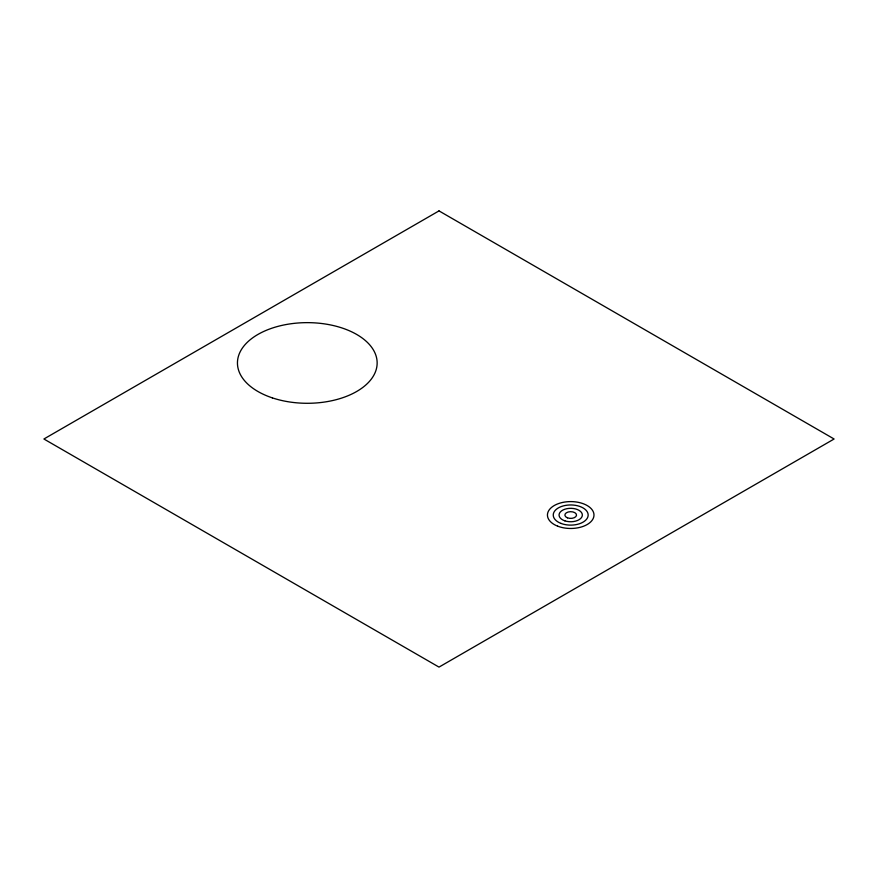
<?xml version="1.0" encoding="UTF-8"?>
<svg xmlns="http://www.w3.org/2000/svg" width="878" height="878" viewBox="0 0 878 878"><rect width="100%" height="100%" fill="white"/><g stroke="black" fill="none" stroke-linecap="round" stroke-linejoin="round"><path stroke-width="1.32" d="M439 210.896L43.9 439L439 667.104L834.1 439L439 210.896M557.651 526.163A23.278 13.444 0 0 0 593.923 516.001A23.278 13.444 0 0 0 560.526 502.951A23.278 13.444 0 0 0 557.651 526.163M560.91 523.387A17.461 10.086 0 0 0 588.117 515.759A17.461 10.086 0 0 0 563.072 505.969A17.461 10.086 0 0 0 560.91 523.387M564.883 520.852A11.644 6.717 0 0 0 582.344 515.035A11.644 6.717 0 0 0 564.883 509.218A11.644 6.717 0 0 0 564.883 520.852M567.44 517.822A5.817 3.358 0 0 0 576.506 515.276A5.817 3.358 0 0 0 568.154 512.017A5.817 3.358 0 0 0 567.44 517.822M272.378 397.888A69.845 40.322 0 0 0 377.145 362.965A69.845 40.322 0 0 0 272.378 328.043A69.845 40.322 0 0 0 272.378 397.888"/></g></svg>
